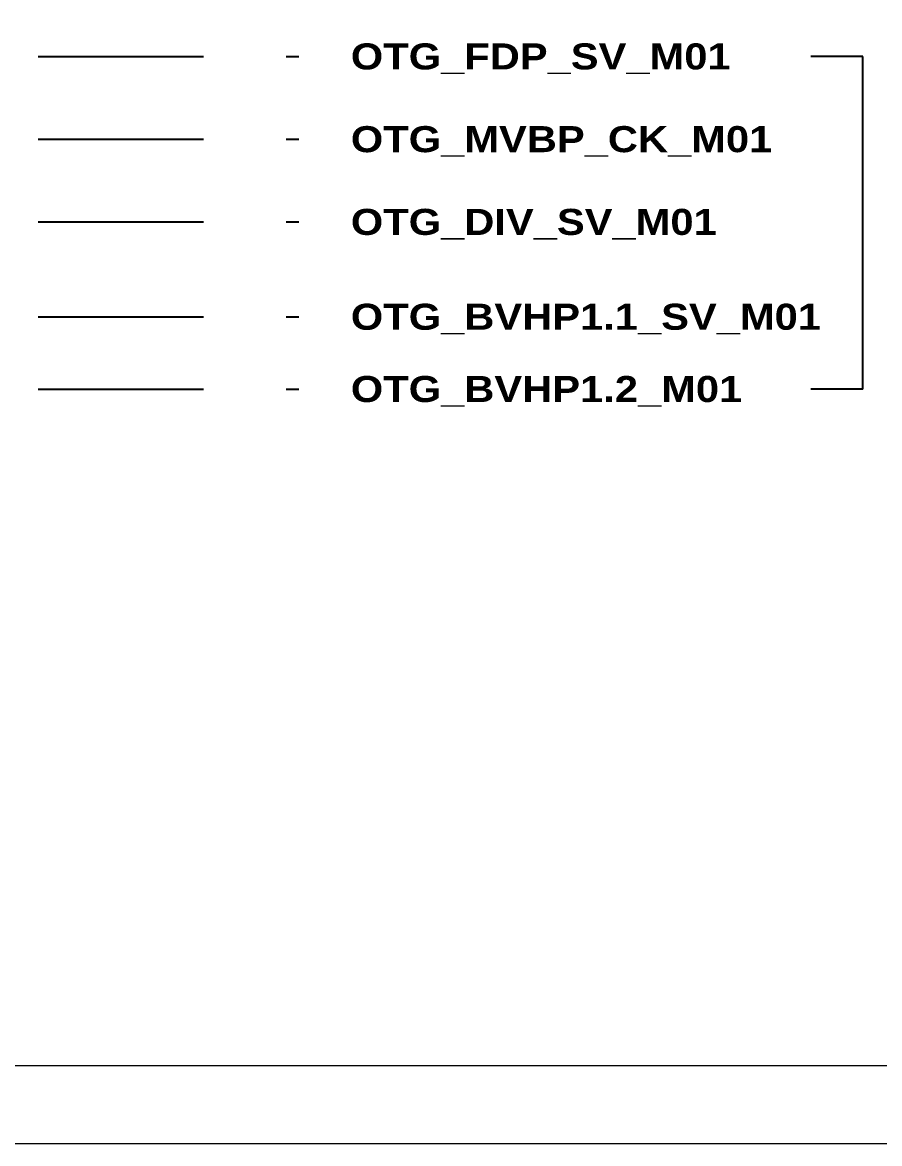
# Model space of a CAD drawing. Header units: centimetres. Extents: x -6233 to 67854, y 107 to 55669.
# Drawn here: x 41312 to 42957, y 25008 to 27159 of the extents above; entities that cross this region are included whole.
import ezdxf
from ezdxf.enums import TextEntityAlignment as Align

# ---------------------------------------------------------------- set-up
doc = ezdxf.new("R2010")
doc.units = ezdxf.units.CM
doc.header["$LTSCALE"] = 25.4
doc.linetypes.add('HIDDEN', pattern=[0.375, 0.25, -0.125])
doc.layers.add('Etiket-Line-L', color=7, linetype='Continuous')
doc.layers.add('EtIket-Line-S', color=2, linetype='Continuous')
doc.styles.add('Bold', font='ariblk.ttf', dxfattribs={"height": 25.4})

# ---------------------------------------------------------------- blocks, each defined once
blk = doc.blocks.new('x5 Out Line')
at = {"lineweight": 15}
blk.add_lwpolyline([(395.8, 9.65), (395.8, 277.06), (9.65, 277.06), (9.65, 9.65)], close=True, dxfattribs=at)
at = {"layer": 'EtIket-Line-S', "lineweight": 9, "ltscale": 0.5}
blk.add_lwpolyline([(0, 0), (405.45, 0), (405.45, 286.71), (0, 286.71)], close=True, dxfattribs=at)

msp = doc.modelspace()

# ---------------------------------------------------------------- linework, layer by layer
at = {"color": 146, "linetype": 'HIDDEN', "ltscale": 50, "true_color": 0x105689}
for p, q in [((41342.2, 27093.4), (41842.2, 27093.4)), ((41342.2, 26934.7), (41842.2, 26934.7)), ((41342.2, 26776), (41842.2, 26776)), ((41342.2, 26594.1), (41842.2, 26594.1)), ((41342.2, 26455.5), (41842.2, 26455.5))]:
    msp.add_line(p, q, dxfattribs=at)
at = {"color": 146, "ltscale": 50, "true_color": 0x105689}
for p, q in [((42924.5, 27093.4), (42824.5, 27093.4)), ((42924.5, 26455.5), (42924.5, 27093.4)), ((42924.5, 26455.5), (42824.5, 26455.5))]:
    msp.add_line(p, q, dxfattribs=at)

# ---------------------------------------------------------------- block references
at = {"layer": 'Etiket-Line-L', "lineweight": 0, "xscale": 15.48351216233742, "yscale": 15.48351216233742, "zscale": 15.48351216233742}
msp.add_blockref('x5 Out Line', (38240.2, 25008.3), dxfattribs=at)

# ---------------------------------------------------------------- texts
at = {"ltscale": 500, "style": 'Bold'}
for s, p in [('OTG_FDP_SV_M01', (41942.2, 27093.4)), ('OTG_MVBP_CK_M01', (41942.2, 26934.7)), ('OTG_DIV_SV_M01', (41942.2, 26776)), ('OTG_BVHP1.1_SV_M01', (41942.2, 26594.1)), ('OTG_BVHP1.2_M01', (41942.2, 26455.5))]:
    msp.add_text(s, height=50, dxfattribs=at).set_placement(p, align=Align.MIDDLE_LEFT)

doc.saveas('drawing.dxf')
